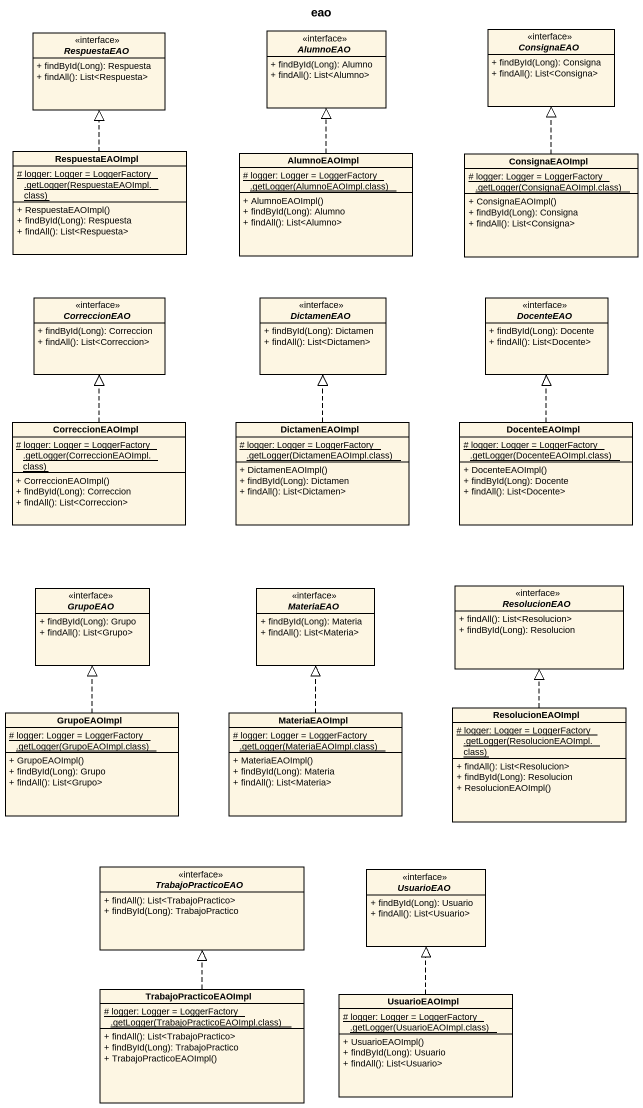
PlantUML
@startuml
title eao
hide circle
hide empty members
skinparam classAttributeIconSize 0
interface RespuestaEAO <<interface>> {
  + findById(Long): Respuesta
  + findAll(): List<Respuesta>
}
interface AlumnoEAO <<interface>> {
  + findById(Long): Alumno
  + findAll(): List<Alumno>
}
interface ConsignaEAO <<interface>> {
  + findById(Long): Consigna
  + findAll(): List<Consigna>
}
class RespuestaEAOImpl {
  {static} {field} # logger: Logger = LoggerFactory .getLogger(RespuestaEAOImpl.class)
  + RespuestaEAOImpl()
  + findById(Long): Respuesta
  + findAll(): List<Respuesta>
}
class AlumnoEAOImpl {
  {static} {field} # logger: Logger = LoggerFactory .getLogger(AlumnoEAOImpl.class)
  + AlumnoEAOImpl()
  + findById(Long): Alumno
  + findAll(): List<Alumno>
}
class ConsignaEAOImpl {
  {static} {field} # logger: Logger = LoggerFactory .getLogger(ConsignaEAOImpl.class)
  + ConsignaEAOImpl()
  + findById(Long): Consigna
  + findAll(): List<Consigna>
}
interface CorreccionEAO <<interface>> {
  + findById(Long): Correccion
  + findAll(): List<Correccion>
}
interface DictamenEAO <<interface>> {
  + findById(Long): Dictamen
  + findAll(): List<Dictamen>
}
interface DocenteEAO <<interface>> {
  + findById(Long): Docente
  + findAll(): List<Docente>
}
class CorreccionEAOImpl {
  {static} {field} # logger: Logger = LoggerFactory .getLogger(CorreccionEAOImpl.class)
  + CorreccionEAOImpl()
  + findById(Long): Correccion
  + findAll(): List<Correccion>
}
class DictamenEAOImpl {
  {static} {field} # logger: Logger = LoggerFactory .getLogger(DictamenEAOImpl.class)
  + DictamenEAOImpl()
  + findById(Long): Dictamen
  + findAll(): List<Dictamen>
}
class DocenteEAOImpl {
  {static} {field} # logger: Logger = LoggerFactory .getLogger(DocenteEAOImpl.class)
  + DocenteEAOImpl()
  + findById(Long): Docente
  + findAll(): List<Docente>
}
interface GrupoEAO <<interface>> {
  + findById(Long): Grupo
  + findAll(): List<Grupo>
}
interface MateriaEAO <<interface>> {
  + findById(Long): Materia
  + findAll(): List<Materia>
}
interface ResolucionEAO <<interface>> {
  + findAll(): List<Resolucion>
  + findById(Long): Resolucion
}
class GrupoEAOImpl {
  {static} {field} # logger: Logger = LoggerFactory .getLogger(GrupoEAOImpl.class)
  + GrupoEAOImpl()
  + findById(Long): Grupo
  + findAll(): List<Grupo>
}
class MateriaEAOImpl {
  {static} {field} # logger: Logger = LoggerFactory .getLogger(MateriaEAOImpl.class)
  + MateriaEAOImpl()
  + findById(Long): Materia
  + findAll(): List<Materia>
}
class ResolucionEAOImpl {
  {static} {field} # logger: Logger = LoggerFactory .getLogger(ResolucionEAOImpl.class)
  + findAll(): List<Resolucion>
  + findById(Long): Resolucion
  + ResolucionEAOImpl()
}
interface TrabajoPracticoEAO <<interface>> {
  + findAll(): List<TrabajoPractico>
  + findById(Long): TrabajoPractico
}
interface UsuarioEAO <<interface>> {
  + findById(Long): Usuario
  + findAll(): List<Usuario>
}
class TrabajoPracticoEAOImpl {
  {static} {field} # logger: Logger = LoggerFactory .getLogger(TrabajoPracticoEAOImpl.class)
  + findAll(): List<TrabajoPractico>
  + findById(Long): TrabajoPractico
  + TrabajoPracticoEAOImpl()
}
class UsuarioEAOImpl {
  {static} {field} # logger: Logger = LoggerFactory .getLogger(UsuarioEAOImpl.class)
  + UsuarioEAOImpl()
  + findById(Long): Usuario
  + findAll(): List<Usuario>
}
RespuestaEAOImpl .up.|> RespuestaEAO
AlumnoEAOImpl .up.|> AlumnoEAO
ConsignaEAOImpl .up.|> ConsignaEAO
CorreccionEAOImpl .up.|> CorreccionEAO
DictamenEAOImpl .up.|> DictamenEAO
DocenteEAOImpl .up.|> DocenteEAO
GrupoEAOImpl .up.|> GrupoEAO
MateriaEAOImpl .up.|> MateriaEAO
ResolucionEAOImpl .up.|> ResolucionEAO
TrabajoPracticoEAOImpl .up.|> TrabajoPracticoEAO
UsuarioEAOImpl .up.|> UsuarioEAO
@enduml
